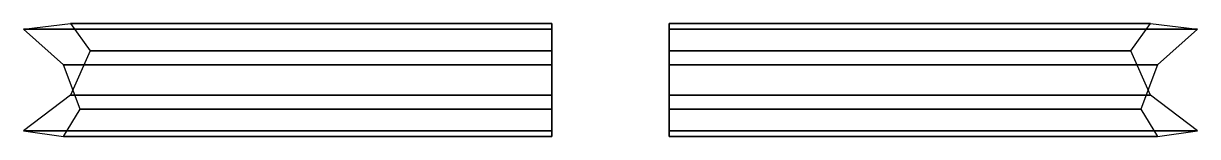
# Model space of a CAD drawing. Extents: x -0.5 to 0.5, y 2.59 to 3.44.
# Drawn here: x -0.5 to 0.5, y 2.592 to 2.688 of the extents above.
import ezdxf

# ---------------------------------------------------------------- set-up
doc = ezdxf.new("R2010")
doc.units = 0
doc.layers.add('C2', color=7, linetype='CONTINUOUS')

msp = doc.modelspace()

# ---------------------------------------------------------------- linework, layer by layer
at = {"layer": 'C2'}
for points in [[(-0.05, 2.6883, 2.1113), (-0.05, 2.6833, 2.0733), (-0.5, 2.6833, 2.0733), (-0.4599, 2.6883, 2.1113)], [(-0.05, 2.6833, 2.0733), (-0.05, 2.6529, 2.05), (-0.4658, 2.6529, 2.05), (-0.5, 2.6833, 2.0733)], [(-0.05, 2.665, 2.1416), (-0.05, 2.6883, 2.1113), (-0.4599, 2.6883, 2.1113), (-0.4433, 2.665, 2.1416)], [(0.05, 2.6833, 2.0733), (0.05, 2.6883, 2.1113), (0.4599, 2.6883, 2.1113), (0.5, 2.6833, 2.0733)], [(0.05, 2.6883, 2.1113), (0.05, 2.665, 2.1416), (0.4433, 2.665, 2.1416), (0.4599, 2.6883, 2.1113)], [(0.05, 2.6529, 2.05), (0.05, 2.6833, 2.0733), (0.5, 2.6833, 2.0733), (0.4658, 2.6529, 2.05)], [(-0.05, 2.6271, 2.1466), (-0.05, 2.665, 2.1416), (-0.4433, 2.665, 2.1416), (-0.4599, 2.6271, 2.1466)], [(0.05, 2.665, 2.1416), (0.05, 2.6271, 2.1466), (0.4599, 2.6271, 2.1466), (0.4433, 2.665, 2.1416)], [(-0.05, 2.6529, 2.05), (-0.05, 2.615, 2.055), (-0.4517, 2.615, 2.055), (-0.4658, 2.6529, 2.05)], [(0.05, 2.615, 2.055), (0.05, 2.6529, 2.05), (0.4658, 2.6529, 2.05), (0.4517, 2.615, 2.055)], [(-0.05, 2.5967, 2.1233), (-0.05, 2.6271, 2.1466), (-0.4599, 2.6271, 2.1466), (-0.5, 2.5967, 2.1233)], [(0.05, 2.6271, 2.1466), (0.05, 2.5967, 2.1233), (0.5, 2.5967, 2.1233), (0.4599, 2.6271, 2.1466)], [(-0.05, 2.615, 2.055), (-0.05, 2.5917, 2.0854), (-0.4658, 2.5917, 2.0854), (-0.4517, 2.615, 2.055)], [(0.05, 2.5917, 2.0854), (0.05, 2.615, 2.055), (0.4517, 2.615, 2.055), (0.4658, 2.5917, 2.0854)], [(-0.05, 2.5917, 2.0854), (-0.05, 2.5967, 2.1233), (-0.5, 2.5967, 2.1233), (-0.4658, 2.5917, 2.0854)], [(0.05, 2.5967, 2.1233), (0.05, 2.5917, 2.0854), (0.4658, 2.5917, 2.0854), (0.5, 2.5967, 2.1233)]]:
    msp.add_3dface(points, dxfattribs=at)

doc.saveas('drawing.dxf')
